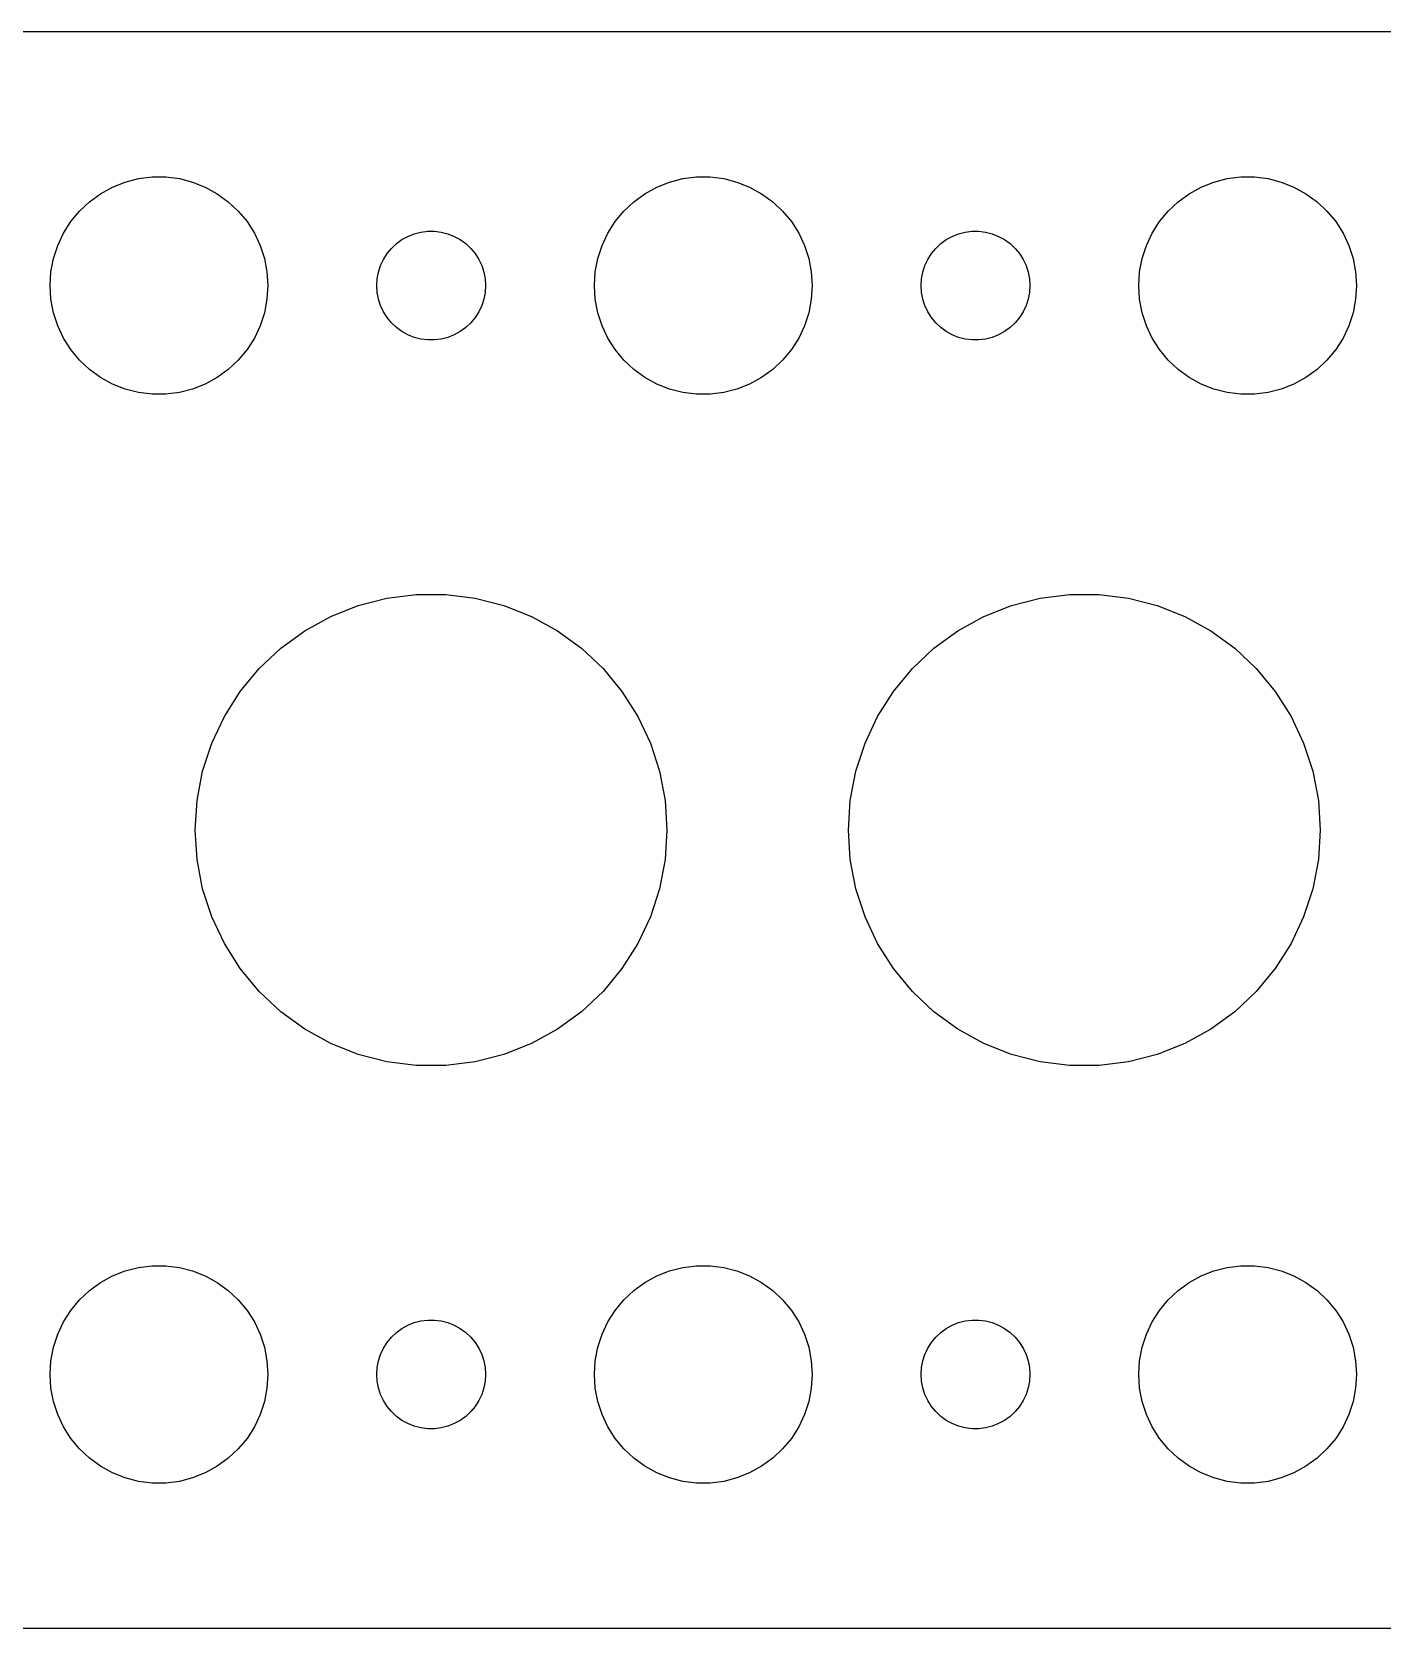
# Model space of a CAD drawing. Header units: metres. Extents: x -60 to 60, y 32 to 76.
# Drawn here: x -11 to 26.2, y 32.01 to 75.99 of the extents above; entities that cross this region are included whole.
import ezdxf

# ---------------------------------------------------------------- set-up
doc = ezdxf.new("R2010")
doc.units = ezdxf.units.M

msp = doc.modelspace()

# ---------------------------------------------------------------- linework, layer by layer
for p, q in [((54.8139, 75.9901), (-54.8139, 75.9901)), ((-9.10747, 71.533), (-8.77733, 71.7145)), ((-8.77733, 71.7145), (-8.42705, 71.8532)), ((-8.42705, 71.8532), (-8.06213, 71.9469)), ((-8.06213, 71.9469), (-7.68837, 71.9941)), ((-7.68837, 71.9941), (-7.31161, 71.9941)), ((-7.31161, 71.9941), (-6.93785, 71.9469)), ((-6.93785, 71.9469), (-6.57294, 71.8532)), ((-6.57294, 71.8532), (-6.22266, 71.7145)), ((-6.22266, 71.7145), (-5.89252, 71.533)), ((5.89252, 71.533), (6.22266, 71.7145)), ((6.22266, 71.7145), (6.57294, 71.8532)), ((6.57294, 71.8532), (6.93785, 71.9469)), ((6.93785, 71.9469), (7.31161, 71.9941)), ((7.31161, 71.9941), (7.68837, 71.9941)), ((7.68837, 71.9941), (8.06213, 71.9469)), ((8.06213, 71.9469), (8.42705, 71.8532)), ((8.42705, 71.8532), (8.77733, 71.7145)), ((8.77733, 71.7145), (9.10747, 71.533)), ((20.8925, 71.533), (21.2227, 71.7145)), ((21.2227, 71.7145), (21.5729, 71.8532)), ((21.5729, 71.8532), (21.9379, 71.9469)), ((21.9379, 71.9469), (22.3116, 71.9941)), ((22.3116, 71.9941), (22.6884, 71.9941)), ((22.6884, 71.9941), (23.0621, 71.9469)), ((23.0621, 71.9469), (23.427, 71.8532)), ((23.427, 71.8532), (23.7773, 71.7145)), ((23.7773, 71.7145), (24.1075, 71.533)), ((-9.6869, 71.0536), (-9.41226, 71.3115)), ((-9.41226, 71.3115), (-9.10747, 71.533)), ((-5.89252, 71.533), (-5.58772, 71.3115)), ((-5.58772, 71.3115), (-5.31308, 71.0536)), ((5.31308, 71.0536), (5.58772, 71.3115)), ((5.58772, 71.3115), (5.89252, 71.533)), ((9.10747, 71.533), (9.41226, 71.3115)), ((9.41226, 71.3115), (9.6869, 71.0536)), ((20.3131, 71.0536), (20.5877, 71.3115)), ((20.5877, 71.3115), (20.8925, 71.533)), ((24.1075, 71.533), (24.4123, 71.3115)), ((24.4123, 71.3115), (24.6869, 71.0536)), ((-9.92705, 70.7634), (-9.6869, 71.0536)), ((-5.31308, 71.0536), (-5.07294, 70.7634)), ((5.07294, 70.7634), (5.31308, 71.0536)), ((9.6869, 71.0536), (9.92705, 70.7634)), ((20.0729, 70.7634), (20.3131, 71.0536)), ((24.6869, 71.0536), (24.927, 70.7634)), ((-10.2893, 70.1044), (-10.1289, 70.4453)), ((-10.1289, 70.4453), (-9.92705, 70.7634)), ((-5.07294, 70.7634), (-4.87108, 70.4453)), ((-4.87108, 70.4453), (-4.71066, 70.1044)), ((-0.63866, 70.3572), (-0.46352, 70.4266)), ((-0.46352, 70.4266), (-0.28107, 70.4734)), ((-0.28107, 70.4734), (-0.09418, 70.497)), ((-0.09418, 70.497), (0.09418, 70.497)), ((0.09418, 70.497), (0.28107, 70.4734)), ((0.28107, 70.4734), (0.46352, 70.4266)), ((0.46352, 70.4266), (0.63866, 70.3572)), ((4.71066, 70.1044), (4.87108, 70.4453)), ((4.87108, 70.4453), (5.07294, 70.7634)), ((9.92705, 70.7634), (10.1289, 70.4453)), ((10.1289, 70.4453), (10.2893, 70.1044)), ((14.3613, 70.3572), (14.5365, 70.4266)), ((14.5365, 70.4266), (14.7189, 70.4734)), ((14.7189, 70.4734), (14.9058, 70.497)), ((14.9058, 70.497), (15.0942, 70.497)), ((15.0942, 70.497), (15.2811, 70.4734)), ((15.2811, 70.4734), (15.4635, 70.4266)), ((15.4635, 70.4266), (15.6387, 70.3572)), ((19.7107, 70.1044), (19.8711, 70.4453)), ((19.8711, 70.4453), (20.0729, 70.7634)), ((24.927, 70.7634), (25.1289, 70.4453)), ((25.1289, 70.4453), (25.2893, 70.1044)), ((-10.4057, 69.7461), (-10.2893, 70.1044)), ((-4.71066, 70.1044), (-4.59424, 69.7461)), ((-1.21352, 69.8817), (-1.09344, 70.0268)), ((-1.09344, 70.0268), (-0.95613, 70.1558)), ((-0.95613, 70.1558), (-0.80373, 70.2665)), ((-0.80373, 70.2665), (-0.63866, 70.3572)), ((0.63866, 70.3572), (0.80373, 70.2665)), ((0.80373, 70.2665), (0.95613, 70.1558)), ((0.95613, 70.1558), (1.09344, 70.0268)), ((1.09344, 70.0268), (1.21352, 69.8817)), ((4.59424, 69.7461), (4.71066, 70.1044)), ((10.2893, 70.1044), (10.4057, 69.7461)), ((13.7865, 69.8817), (13.9065, 70.0268)), ((13.9065, 70.0268), (14.0439, 70.1558)), ((14.0439, 70.1558), (14.1963, 70.2665)), ((14.1963, 70.2665), (14.3613, 70.3572)), ((15.6387, 70.3572), (15.8037, 70.2665)), ((15.8037, 70.2665), (15.9561, 70.1558)), ((15.9561, 70.1558), (16.0934, 70.0268)), ((16.0934, 70.0268), (16.2135, 69.8817)), ((19.5942, 69.7461), (19.7107, 70.1044)), ((25.2893, 70.1044), (25.4057, 69.7461)), ((-10.4763, 69.376), (-10.4057, 69.7461)), ((-4.59424, 69.7461), (-4.52365, 69.376)), ((-1.45287, 69.373), (-1.39465, 69.5522)), ((-1.39465, 69.5522), (-1.31445, 69.7226)), ((-1.31445, 69.7226), (-1.21352, 69.8817)), ((1.21352, 69.8817), (1.31445, 69.7226)), ((1.31445, 69.7226), (1.39465, 69.5522)), ((1.39465, 69.5522), (1.45287, 69.373)), ((4.52365, 69.376), (4.59424, 69.7461)), ((10.4057, 69.7461), (10.4763, 69.376)), ((13.5471, 69.373), (13.6053, 69.5522)), ((13.6053, 69.5522), (13.6855, 69.7226)), ((13.6855, 69.7226), (13.7865, 69.8817)), ((16.2135, 69.8817), (16.3145, 69.7226)), ((16.3145, 69.7226), (16.3947, 69.5522)), ((16.3947, 69.5522), (16.4529, 69.373)), ((19.5237, 69.376), (19.5942, 69.7461)), ((25.4057, 69.7461), (25.4763, 69.376)), ((-10.5, 69), (-10.4763, 69.376)), ((-4.52365, 69.376), (-4.5, 69)), ((-1.5, 69), (-1.48816, 69.188)), ((-1.48816, 69.188), (-1.45287, 69.373)), ((1.45287, 69.373), (1.48816, 69.188)), ((1.48816, 69.188), (1.5, 69)), ((4.5, 69), (4.52365, 69.376)), ((10.4763, 69.376), (10.5, 69)), ((13.5, 69), (13.5118, 69.188)), ((13.5118, 69.188), (13.5471, 69.373)), ((16.4529, 69.373), (16.4882, 69.188)), ((16.4882, 69.188), (16.5, 69)), ((19.5, 69), (19.5237, 69.376)), ((25.4763, 69.376), (25.5, 69)), ((-10.4763, 68.624), (-10.5, 69)), ((-10.4057, 68.2539), (-10.4763, 68.624)), ((-4.52365, 68.624), (-4.59424, 68.2539)), ((-4.5, 69), (-4.52365, 68.624)), ((-1.48816, 68.812), (-1.5, 69)), ((-1.45287, 68.627), (-1.48816, 68.812)), ((-1.39465, 68.4478), (-1.45287, 68.627)), ((1.45287, 68.627), (1.39465, 68.4478)), ((1.48816, 68.812), (1.45287, 68.627)), ((1.5, 69), (1.48816, 68.812)), ((4.52365, 68.624), (4.5, 69)), ((4.59424, 68.2539), (4.52365, 68.624)), ((10.4763, 68.624), (10.4057, 68.2539)), ((10.5, 69), (10.4763, 68.624)), ((13.5118, 68.812), (13.5, 69)), ((13.5471, 68.627), (13.5118, 68.812)), ((13.6053, 68.4478), (13.5471, 68.627)), ((16.4529, 68.627), (16.3947, 68.4478)), ((16.4882, 68.812), (16.4529, 68.627)), ((16.5, 69), (16.4882, 68.812)), ((19.5237, 68.624), (19.5, 69)), ((19.5942, 68.2539), (19.5237, 68.624)), ((25.4763, 68.624), (25.4057, 68.2539)), ((25.5, 69), (25.4763, 68.624)), ((-10.2893, 67.8956), (-10.4057, 68.2539)), ((-4.59424, 68.2539), (-4.71066, 67.8956)), ((-1.31445, 68.2774), (-1.39465, 68.4478)), ((-1.21352, 68.1183), (-1.31445, 68.2774)), ((1.31445, 68.2774), (1.21352, 68.1183)), ((1.39465, 68.4478), (1.31445, 68.2774)), ((4.71066, 67.8956), (4.59424, 68.2539)), ((10.4057, 68.2539), (10.2893, 67.8956)), ((13.6855, 68.2774), (13.6053, 68.4478)), ((13.7865, 68.1183), (13.6855, 68.2774)), ((16.3145, 68.2774), (16.2135, 68.1183)), ((16.3947, 68.4478), (16.3145, 68.2774)), ((19.7107, 67.8956), (19.5942, 68.2539)), ((25.4057, 68.2539), (25.2893, 67.8956)), ((-10.1289, 67.5547), (-10.2893, 67.8956)), ((-4.71066, 67.8956), (-4.87108, 67.5547)), ((-1.09344, 67.9732), (-1.21352, 68.1183)), ((-0.95613, 67.8442), (-1.09344, 67.9732)), ((-0.80373, 67.7335), (-0.95613, 67.8442)), ((-0.63866, 67.6427), (-0.80373, 67.7335)), ((0.80373, 67.7335), (0.63866, 67.6427)), ((0.95613, 67.8442), (0.80373, 67.7335)), ((1.09344, 67.9732), (0.95613, 67.8442)), ((1.21352, 68.1183), (1.09344, 67.9732)), ((4.87108, 67.5547), (4.71066, 67.8956)), ((10.2893, 67.8956), (10.1289, 67.5547)), ((13.9065, 67.9732), (13.7865, 68.1183)), ((14.0439, 67.8442), (13.9065, 67.9732)), ((14.1963, 67.7335), (14.0439, 67.8442)), ((14.3613, 67.6427), (14.1963, 67.7335)), ((15.8037, 67.7335), (15.6387, 67.6427)), ((15.9561, 67.8442), (15.8037, 67.7335)), ((16.0934, 67.9732), (15.9561, 67.8442)), ((16.2135, 68.1183), (16.0934, 67.9732)), ((19.8711, 67.5547), (19.7107, 67.8956)), ((25.2893, 67.8956), (25.1289, 67.5547)), ((-9.92705, 67.2366), (-10.1289, 67.5547)), ((-4.87108, 67.5547), (-5.07294, 67.2366)), ((-0.46352, 67.5734), (-0.63866, 67.6427)), ((-0.28107, 67.5266), (-0.46352, 67.5734)), ((-0.09418, 67.5029), (-0.28107, 67.5266)), ((0.09418, 67.5029), (-0.09418, 67.5029)), ((0.28107, 67.5266), (0.09418, 67.5029)), ((0.46352, 67.5734), (0.28107, 67.5266)), ((0.63866, 67.6427), (0.46352, 67.5734)), ((5.07294, 67.2366), (4.87108, 67.5547)), ((10.1289, 67.5547), (9.92705, 67.2366)), ((14.5365, 67.5734), (14.3613, 67.6427)), ((14.7189, 67.5266), (14.5365, 67.5734)), ((14.9058, 67.5029), (14.7189, 67.5266)), ((15.0942, 67.5029), (14.9058, 67.5029)), ((15.2811, 67.5266), (15.0942, 67.5029)), ((15.4635, 67.5734), (15.2811, 67.5266)), ((15.6387, 67.6427), (15.4635, 67.5734)), ((20.0729, 67.2366), (19.8711, 67.5547)), ((25.1289, 67.5547), (24.927, 67.2366)), ((-9.6869, 66.9464), (-9.92705, 67.2366)), ((-9.41226, 66.6884), (-9.6869, 66.9464)), ((-5.31308, 66.9464), (-5.58772, 66.6884)), ((-5.07294, 67.2366), (-5.31308, 66.9464)), ((5.31308, 66.9464), (5.07294, 67.2366)), ((5.58772, 66.6884), (5.31308, 66.9464)), ((9.6869, 66.9464), (9.41226, 66.6884)), ((9.92705, 67.2366), (9.6869, 66.9464)), ((20.3131, 66.9464), (20.0729, 67.2366)), ((20.5877, 66.6884), (20.3131, 66.9464)), ((24.6869, 66.9464), (24.4123, 66.6884)), ((24.927, 67.2366), (24.6869, 66.9464)), ((-9.10747, 66.467), (-9.41226, 66.6884)), ((-8.77733, 66.2855), (-9.10747, 66.467)), ((-5.89252, 66.467), (-6.22266, 66.2855)), ((-5.58772, 66.6884), (-5.89252, 66.467)), ((5.89252, 66.467), (5.58772, 66.6884)), ((6.22266, 66.2855), (5.89252, 66.467)), ((9.10747, 66.467), (8.77733, 66.2855)), ((9.41226, 66.6884), (9.10747, 66.467)), ((20.8925, 66.467), (20.5877, 66.6884)), ((21.2227, 66.2855), (20.8925, 66.467)), ((24.1075, 66.467), (23.7773, 66.2855)), ((24.4123, 66.6884), (24.1075, 66.467)), ((-8.42705, 66.1468), (-8.77733, 66.2855)), ((-8.06213, 66.0531), (-8.42705, 66.1468)), ((-7.68837, 66.0059), (-8.06213, 66.0531)), ((-7.31161, 66.0059), (-7.68837, 66.0059)), ((-6.93785, 66.0531), (-7.31161, 66.0059)), ((-6.57294, 66.1468), (-6.93785, 66.0531)), ((-6.22266, 66.2855), (-6.57294, 66.1468)), ((6.57294, 66.1468), (6.22266, 66.2855)), ((6.93785, 66.0531), (6.57294, 66.1468)), ((7.31161, 66.0059), (6.93785, 66.0531)), ((7.68837, 66.0059), (7.31161, 66.0059)), ((8.06213, 66.0531), (7.68837, 66.0059)), ((8.42705, 66.1468), (8.06213, 66.0531)), ((8.77733, 66.2855), (8.42705, 66.1468)), ((21.5729, 66.1468), (21.2227, 66.2855)), ((21.9379, 66.0531), (21.5729, 66.1468)), ((22.3116, 66.0059), (21.9379, 66.0531)), ((22.6884, 66.0059), (22.3116, 66.0059)), ((23.0621, 66.0531), (22.6884, 66.0059)), ((23.427, 66.1468), (23.0621, 66.0531)), ((23.7773, 66.2855), (23.427, 66.1468)), ((-2.00861, 60.1819), (-1.21797, 60.3849)), ((-1.21797, 60.3849), (-0.40813, 60.4872)), ((-0.40813, 60.4872), (0.40813, 60.4872)), ((0.40813, 60.4872), (1.21797, 60.3849)), ((1.21797, 60.3849), (2.00861, 60.1819)), ((15.9914, 60.1819), (16.782, 60.3849)), ((16.782, 60.3849), (17.5919, 60.4872)), ((17.5919, 60.4872), (18.4081, 60.4872)), ((18.4081, 60.4872), (19.218, 60.3849)), ((19.218, 60.3849), (20.0086, 60.1819)), ((-3.48286, 59.4881), (-2.76756, 59.8814)), ((-2.76756, 59.8814), (-2.00861, 60.1819)), ((2.00861, 60.1819), (2.76756, 59.8814)), ((2.76756, 59.8814), (3.48286, 59.4881)), ((14.5171, 59.4881), (15.2324, 59.8814)), ((15.2324, 59.8814), (15.9914, 60.1819)), ((20.0086, 60.1819), (20.7676, 59.8814)), ((20.7676, 59.8814), (21.4829, 59.4881)), ((-4.14325, 59.0083), (-3.48286, 59.4881)), ((3.48286, 59.4881), (4.14325, 59.0083)), ((13.8567, 59.0083), (14.5171, 59.4881)), ((21.4829, 59.4881), (22.1432, 59.0083)), ((-4.73828, 58.4496), (-4.14325, 59.0083)), ((4.14325, 59.0083), (4.73828, 58.4496)), ((13.2617, 58.4496), (13.8567, 59.0083)), ((22.1432, 59.0083), (22.7383, 58.4496)), ((-5.25861, 57.8206), (-4.73828, 58.4496)), ((4.73828, 58.4496), (5.25861, 57.8206)), ((12.7414, 57.8206), (13.2617, 58.4496)), ((22.7383, 58.4496), (23.2586, 57.8206)), ((-5.69598, 57.1314), (-5.25861, 57.8206)), ((5.25861, 57.8206), (5.69598, 57.1314)), ((12.304, 57.1314), (12.7414, 57.8206)), ((23.2586, 57.8206), (23.696, 57.1314)), ((-6.04353, 56.3928), (-5.69598, 57.1314)), ((5.69598, 57.1314), (6.04353, 56.3928)), ((11.9565, 56.3928), (12.304, 57.1314)), ((23.696, 57.1314), (24.0435, 56.3928)), ((-6.29578, 55.6165), (-6.04353, 56.3928)), ((6.04353, 56.3928), (6.29578, 55.6165)), ((11.7042, 55.6165), (11.9565, 56.3928)), ((24.0435, 56.3928), (24.2958, 55.6165)), ((-6.44873, 54.8147), (-6.29578, 55.6165)), ((6.29578, 55.6165), (6.44873, 54.8147)), ((11.5513, 54.8147), (11.7042, 55.6165)), ((24.2958, 55.6165), (24.4487, 54.8147)), ((-6.5, 54), (-6.44873, 54.8147)), ((6.44873, 54.8147), (6.5, 54)), ((11.5, 54), (11.5513, 54.8147)), ((24.4487, 54.8147), (24.5, 54)), ((-6.44873, 53.1853), (-6.5, 54)), ((6.5, 54), (6.44873, 53.1853)), ((11.5513, 53.1853), (11.5, 54)), ((24.5, 54), (24.4487, 53.1853)), ((-6.29578, 52.3835), (-6.44873, 53.1853)), ((6.44873, 53.1853), (6.29578, 52.3835)), ((11.7042, 52.3835), (11.5513, 53.1853)), ((24.4487, 53.1853), (24.2958, 52.3835)), ((-6.04353, 51.6072), (-6.29578, 52.3835)), ((6.29578, 52.3835), (6.04353, 51.6072)), ((11.9565, 51.6072), (11.7042, 52.3835)), ((24.2958, 52.3835), (24.0435, 51.6072)), ((-5.69598, 50.8686), (-6.04353, 51.6072)), ((6.04353, 51.6072), (5.69598, 50.8686)), ((12.304, 50.8686), (11.9565, 51.6072)), ((24.0435, 51.6072), (23.696, 50.8686)), ((-5.25861, 50.1794), (-5.69598, 50.8686)), ((5.69598, 50.8686), (5.25861, 50.1794)), ((12.7414, 50.1794), (12.304, 50.8686)), ((23.696, 50.8686), (23.2586, 50.1794)), ((-4.73828, 49.5504), (-5.25861, 50.1794)), ((5.25861, 50.1794), (4.73828, 49.5504)), ((13.2617, 49.5504), (12.7414, 50.1794)), ((23.2586, 50.1794), (22.7383, 49.5504)), ((-4.14325, 48.9917), (-4.73828, 49.5504)), ((4.73828, 49.5504), (4.14325, 48.9917)), ((13.8567, 48.9917), (13.2617, 49.5504)), ((22.7383, 49.5504), (22.1432, 48.9917)), ((-3.48286, 48.5119), (-4.14325, 48.9917)), ((4.14325, 48.9917), (3.48286, 48.5119)), ((14.5171, 48.5119), (13.8567, 48.9917)), ((22.1432, 48.9917), (21.4829, 48.5119)), ((-2.76756, 48.1186), (-3.48286, 48.5119)), ((3.48286, 48.5119), (2.76756, 48.1186)), ((15.2324, 48.1186), (14.5171, 48.5119)), ((21.4829, 48.5119), (20.7676, 48.1186)), ((-2.00861, 47.8181), (-2.76756, 48.1186)), ((2.76756, 48.1186), (2.00861, 47.8181)), ((15.9914, 47.8181), (15.2324, 48.1186)), ((20.7676, 48.1186), (20.0086, 47.8181)), ((-1.21797, 47.6151), (-2.00861, 47.8181)), ((-0.40813, 47.5128), (-1.21797, 47.6151)), ((0.40813, 47.5128), (-0.40813, 47.5128)), ((1.21797, 47.6151), (0.40813, 47.5128)), ((2.00861, 47.8181), (1.21797, 47.6151)), ((16.782, 47.6151), (15.9914, 47.8181)), ((17.5919, 47.5128), (16.782, 47.6151)), ((18.4081, 47.5128), (17.5919, 47.5128)), ((19.218, 47.6151), (18.4081, 47.5128)), ((20.0086, 47.8181), (19.218, 47.6151)), ((-8.77733, 41.7145), (-8.42705, 41.8532)), ((-8.42705, 41.8532), (-8.06213, 41.9469)), ((-8.06213, 41.9469), (-7.68837, 41.9941)), ((-7.68837, 41.9941), (-7.31161, 41.9941)), ((-7.31161, 41.9941), (-6.93785, 41.9469)), ((-6.93785, 41.9469), (-6.57294, 41.8532)), ((-6.57294, 41.8532), (-6.22266, 41.7145)), ((6.22266, 41.7145), (6.57294, 41.8532)), ((6.57294, 41.8532), (6.93785, 41.9469)), ((6.93785, 41.9469), (7.31161, 41.9941)), ((7.31161, 41.9941), (7.68837, 41.9941)), ((7.68837, 41.9941), (8.06213, 41.9469)), ((8.06213, 41.9469), (8.42705, 41.8532)), ((8.42705, 41.8532), (8.77733, 41.7145)), ((21.2227, 41.7145), (21.5729, 41.8532)), ((21.5729, 41.8532), (21.9379, 41.9469)), ((21.9379, 41.9469), (22.3116, 41.9941)), ((22.3116, 41.9941), (22.6884, 41.9941)), ((22.6884, 41.9941), (23.0621, 41.9469)), ((23.0621, 41.9469), (23.427, 41.8532)), ((23.427, 41.8532), (23.7773, 41.7145)), ((-9.41226, 41.3116), (-9.10747, 41.533)), ((-9.10747, 41.533), (-8.77733, 41.7145)), ((-6.22266, 41.7145), (-5.89252, 41.533)), ((-5.89252, 41.533), (-5.58772, 41.3116)), ((5.58772, 41.3116), (5.89252, 41.533)), ((5.89252, 41.533), (6.22266, 41.7145)), ((8.77733, 41.7145), (9.10747, 41.533)), ((9.10747, 41.533), (9.41226, 41.3116)), ((20.5877, 41.3116), (20.8925, 41.533)), ((20.8925, 41.533), (21.2227, 41.7145)), ((23.7773, 41.7145), (24.1075, 41.533)), ((24.1075, 41.533), (24.4123, 41.3116)), ((-9.92705, 40.7634), (-9.6869, 41.0536)), ((-9.6869, 41.0536), (-9.41226, 41.3116)), ((-5.58772, 41.3116), (-5.31308, 41.0536)), ((-5.31308, 41.0536), (-5.07294, 40.7634)), ((5.07294, 40.7634), (5.31308, 41.0536)), ((5.31308, 41.0536), (5.58772, 41.3116)), ((9.41226, 41.3116), (9.6869, 41.0536)), ((9.6869, 41.0536), (9.92705, 40.7634)), ((20.0729, 40.7634), (20.3131, 41.0536)), ((20.3131, 41.0536), (20.5877, 41.3116)), ((24.4123, 41.3116), (24.6869, 41.0536)), ((24.6869, 41.0536), (24.927, 40.7634)), ((-10.1289, 40.4453), (-9.92705, 40.7634)), ((-5.07294, 40.7634), (-4.87108, 40.4453)), ((-0.46352, 40.4266), (-0.28107, 40.4734)), ((-0.28107, 40.4734), (-0.09418, 40.4971)), ((-0.09418, 40.4971), (0.09418, 40.4971)), ((0.09418, 40.4971), (0.28107, 40.4734)), ((0.28107, 40.4734), (0.46352, 40.4266)), ((4.87108, 40.4453), (5.07294, 40.7634)), ((9.92705, 40.7634), (10.1289, 40.4453)), ((14.5365, 40.4266), (14.7189, 40.4734)), ((14.7189, 40.4734), (14.9058, 40.4971)), ((14.9058, 40.4971), (15.0942, 40.4971)), ((15.0942, 40.4971), (15.2811, 40.4734)), ((15.2811, 40.4734), (15.4635, 40.4266)), ((19.8711, 40.4453), (20.0729, 40.7634)), ((24.927, 40.7634), (25.1289, 40.4453)), ((-10.4057, 39.7461), (-10.2893, 40.1044)), ((-10.2893, 40.1044), (-10.1289, 40.4453)), ((-4.87108, 40.4453), (-4.71066, 40.1044)), ((-4.71066, 40.1044), (-4.59424, 39.7461)), ((-1.21352, 39.8817), (-1.09344, 40.0268)), ((-1.09344, 40.0268), (-0.95613, 40.1558)), ((-0.95613, 40.1558), (-0.80373, 40.2665)), ((-0.80373, 40.2665), (-0.63866, 40.3573)), ((-0.63866, 40.3573), (-0.46352, 40.4266)), ((0.46352, 40.4266), (0.63866, 40.3573)), ((0.63866, 40.3573), (0.80373, 40.2665)), ((0.80373, 40.2665), (0.95613, 40.1558)), ((0.95613, 40.1558), (1.09344, 40.0268)), ((1.09344, 40.0268), (1.21352, 39.8817)), ((4.59424, 39.7461), (4.71066, 40.1044)), ((4.71066, 40.1044), (4.87108, 40.4453)), ((10.1289, 40.4453), (10.2893, 40.1044)), ((10.2893, 40.1044), (10.4057, 39.7461)), ((13.7865, 39.8817), (13.9065, 40.0268)), ((13.9065, 40.0268), (14.0439, 40.1558)), ((14.0439, 40.1558), (14.1963, 40.2665)), ((14.1963, 40.2665), (14.3613, 40.3573)), ((14.3613, 40.3573), (14.5365, 40.4266)), ((15.4635, 40.4266), (15.6387, 40.3573)), ((15.6387, 40.3573), (15.8037, 40.2665)), ((15.8037, 40.2665), (15.9561, 40.1558)), ((15.9561, 40.1558), (16.0934, 40.0268)), ((16.0934, 40.0268), (16.2135, 39.8817)), ((19.5942, 39.7461), (19.7107, 40.1044)), ((19.7107, 40.1044), (19.8711, 40.4453)), ((25.1289, 40.4453), (25.2893, 40.1044)), ((25.2893, 40.1044), (25.4057, 39.7461)), ((-10.4763, 39.376), (-10.4057, 39.7461)), ((-4.59424, 39.7461), (-4.52365, 39.376)), ((-1.39465, 39.5522), (-1.31445, 39.7226)), ((-1.31445, 39.7226), (-1.21352, 39.8817)), ((1.21352, 39.8817), (1.31445, 39.7226)), ((1.31445, 39.7226), (1.39465, 39.5522)), ((4.52365, 39.376), (4.59424, 39.7461)), ((10.4057, 39.7461), (10.4763, 39.376)), ((13.6053, 39.5522), (13.6855, 39.7226)), ((13.6855, 39.7226), (13.7865, 39.8817)), ((16.2135, 39.8817), (16.3145, 39.7226)), ((16.3145, 39.7226), (16.3947, 39.5522)), ((19.5237, 39.376), (19.5942, 39.7461)), ((25.4057, 39.7461), (25.4763, 39.376)), ((-10.5, 39), (-10.4763, 39.376)), ((-4.52365, 39.376), (-4.5, 39)), ((-1.5, 39), (-1.48816, 39.188)), ((-1.48816, 39.188), (-1.45287, 39.373)), ((-1.45287, 39.373), (-1.39465, 39.5522)), ((1.39465, 39.5522), (1.45287, 39.373)), ((1.45287, 39.373), (1.48816, 39.188)), ((1.48816, 39.188), (1.5, 39)), ((4.5, 39), (4.52365, 39.376)), ((10.4763, 39.376), (10.5, 39)), ((13.5, 39), (13.5118, 39.188)), ((13.5118, 39.188), (13.5471, 39.373)), ((13.5471, 39.373), (13.6053, 39.5522)), ((16.3947, 39.5522), (16.4529, 39.373)), ((16.4529, 39.373), (16.4882, 39.188)), ((16.4882, 39.188), (16.5, 39)), ((19.5, 39), (19.5237, 39.376)), ((25.4763, 39.376), (25.5, 39)), ((-10.4763, 38.624), (-10.5, 39)), ((-4.5, 39), (-4.52365, 38.624)), ((-1.48816, 38.812), (-1.5, 39)), ((-1.45287, 38.627), (-1.48816, 38.812)), ((1.48816, 38.812), (1.45287, 38.627)), ((1.5, 39), (1.48816, 38.812)), ((4.52365, 38.624), (4.5, 39)), ((10.5, 39), (10.4763, 38.624)), ((13.5118, 38.812), (13.5, 39)), ((13.5471, 38.627), (13.5118, 38.812)), ((16.4882, 38.812), (16.4529, 38.627)), ((16.5, 39), (16.4882, 38.812)), ((19.5237, 38.624), (19.5, 39)), ((25.5, 39), (25.4763, 38.624)), ((-10.4057, 38.2539), (-10.4763, 38.624)), ((-4.52365, 38.624), (-4.59424, 38.2539)), ((-1.39465, 38.4478), (-1.45287, 38.627)), ((-1.31445, 38.2774), (-1.39465, 38.4478)), ((-1.21352, 38.1183), (-1.31445, 38.2774)), ((1.31445, 38.2774), (1.21352, 38.1183)), ((1.39465, 38.4478), (1.31445, 38.2774)), ((1.45287, 38.627), (1.39465, 38.4478)), ((4.59424, 38.2539), (4.52365, 38.624)), ((10.4763, 38.624), (10.4057, 38.2539)), ((13.6053, 38.4478), (13.5471, 38.627)), ((13.6855, 38.2774), (13.6053, 38.4478)), ((13.7865, 38.1183), (13.6855, 38.2774)), ((16.3145, 38.2774), (16.2135, 38.1183)), ((16.3947, 38.4478), (16.3145, 38.2774)), ((16.4529, 38.627), (16.3947, 38.4478)), ((19.5942, 38.2539), (19.5237, 38.624)), ((25.4763, 38.624), (25.4057, 38.2539)), ((-10.2893, 37.8956), (-10.4057, 38.2539)), ((-10.1289, 37.5547), (-10.2893, 37.8956)), ((-4.71066, 37.8956), (-4.87108, 37.5547)), ((-4.59424, 38.2539), (-4.71066, 37.8956)), ((-1.09344, 37.9732), (-1.21352, 38.1183)), ((-0.95613, 37.8442), (-1.09344, 37.9732)), ((-0.80373, 37.7335), (-0.95613, 37.8442)), ((0.95613, 37.8442), (0.80373, 37.7335)), ((1.09344, 37.9732), (0.95613, 37.8442)), ((1.21352, 38.1183), (1.09344, 37.9732)), ((4.71066, 37.8956), (4.59424, 38.2539)), ((4.87108, 37.5547), (4.71066, 37.8956)), ((10.2893, 37.8956), (10.1289, 37.5547)), ((10.4057, 38.2539), (10.2893, 37.8956)), ((13.9065, 37.9732), (13.7865, 38.1183)), ((14.0439, 37.8442), (13.9065, 37.9732)), ((14.1963, 37.7335), (14.0439, 37.8442)), ((15.9561, 37.8442), (15.8037, 37.7335)), ((16.0934, 37.9732), (15.9561, 37.8442)), ((16.2135, 38.1183), (16.0934, 37.9732)), ((19.7107, 37.8956), (19.5942, 38.2539)), ((19.8711, 37.5547), (19.7107, 37.8956)), ((25.2893, 37.8956), (25.1289, 37.5547)), ((25.4057, 38.2539), (25.2893, 37.8956)), ((-9.92705, 37.2366), (-10.1289, 37.5547)), ((-4.87108, 37.5547), (-5.07294, 37.2366)), ((-0.63866, 37.6428), (-0.80373, 37.7335)), ((-0.46352, 37.5734), (-0.63866, 37.6428)), ((-0.28107, 37.5266), (-0.46352, 37.5734)), ((-0.09418, 37.503), (-0.28107, 37.5266)), ((0.09418, 37.503), (-0.09418, 37.503)), ((0.28107, 37.5266), (0.09418, 37.503)), ((0.46352, 37.5734), (0.28107, 37.5266)), ((0.63866, 37.6428), (0.46352, 37.5734)), ((0.80373, 37.7335), (0.63866, 37.6428)), ((5.07294, 37.2366), (4.87108, 37.5547)), ((10.1289, 37.5547), (9.92705, 37.2366)), ((14.3613, 37.6428), (14.1963, 37.7335)), ((14.5365, 37.5734), (14.3613, 37.6428)), ((14.7189, 37.5266), (14.5365, 37.5734)), ((14.9058, 37.503), (14.7189, 37.5266)), ((15.0942, 37.503), (14.9058, 37.503)), ((15.2811, 37.5266), (15.0942, 37.503)), ((15.4635, 37.5734), (15.2811, 37.5266)), ((15.6387, 37.6428), (15.4635, 37.5734)), ((15.8037, 37.7335), (15.6387, 37.6428)), ((20.0729, 37.2366), (19.8711, 37.5547)), ((25.1289, 37.5547), (24.927, 37.2366)), ((-9.6869, 36.9464), (-9.92705, 37.2366)), ((-9.41226, 36.6885), (-9.6869, 36.9464)), ((-5.31308, 36.9464), (-5.58772, 36.6885)), ((-5.07294, 37.2366), (-5.31308, 36.9464)), ((5.31308, 36.9464), (5.07294, 37.2366)), ((5.58772, 36.6885), (5.31308, 36.9464)), ((9.6869, 36.9464), (9.41226, 36.6885)), ((9.92705, 37.2366), (9.6869, 36.9464)), ((20.3131, 36.9464), (20.0729, 37.2366)), ((20.5877, 36.6885), (20.3131, 36.9464)), ((24.6869, 36.9464), (24.4123, 36.6885)), ((24.927, 37.2366), (24.6869, 36.9464)), ((-9.10747, 36.467), (-9.41226, 36.6885)), ((-5.58772, 36.6885), (-5.89252, 36.467)), ((5.89252, 36.467), (5.58772, 36.6885)), ((9.41226, 36.6885), (9.10747, 36.467)), ((20.8925, 36.467), (20.5877, 36.6885)), ((24.4123, 36.6885), (24.1075, 36.467)), ((-8.77733, 36.2855), (-9.10747, 36.467)), ((-8.42705, 36.1468), (-8.77733, 36.2855)), ((-8.06213, 36.0531), (-8.42705, 36.1468)), ((-6.57294, 36.1468), (-6.93785, 36.0531)), ((-6.22266, 36.2855), (-6.57294, 36.1468)), ((-5.89252, 36.467), (-6.22266, 36.2855)), ((6.22266, 36.2855), (5.89252, 36.467)), ((6.57294, 36.1468), (6.22266, 36.2855)), ((6.93785, 36.0531), (6.57294, 36.1468)), ((8.42705, 36.1468), (8.06213, 36.0531)), ((8.77733, 36.2855), (8.42705, 36.1468)), ((9.10747, 36.467), (8.77733, 36.2855)), ((21.2227, 36.2855), (20.8925, 36.467)), ((21.5729, 36.1468), (21.2227, 36.2855)), ((21.9379, 36.0531), (21.5729, 36.1468)), ((23.427, 36.1468), (23.0621, 36.0531)), ((23.7773, 36.2855), (23.427, 36.1468)), ((24.1075, 36.467), (23.7773, 36.2855)), ((-7.68837, 36.0059), (-8.06213, 36.0531)), ((-7.31161, 36.0059), (-7.68837, 36.0059)), ((-6.93785, 36.0531), (-7.31161, 36.0059)), ((7.31161, 36.0059), (6.93785, 36.0531)), ((7.68837, 36.0059), (7.31161, 36.0059)), ((8.06213, 36.0531), (7.68837, 36.0059)), ((22.3116, 36.0059), (21.9379, 36.0531)), ((22.6884, 36.0059), (22.3116, 36.0059)), ((23.0621, 36.0531), (22.6884, 36.0059)), ((-54.8139, 32.0099), (54.8139, 32.0099))]:
    msp.add_line(p, q)

doc.saveas('drawing.dxf')
